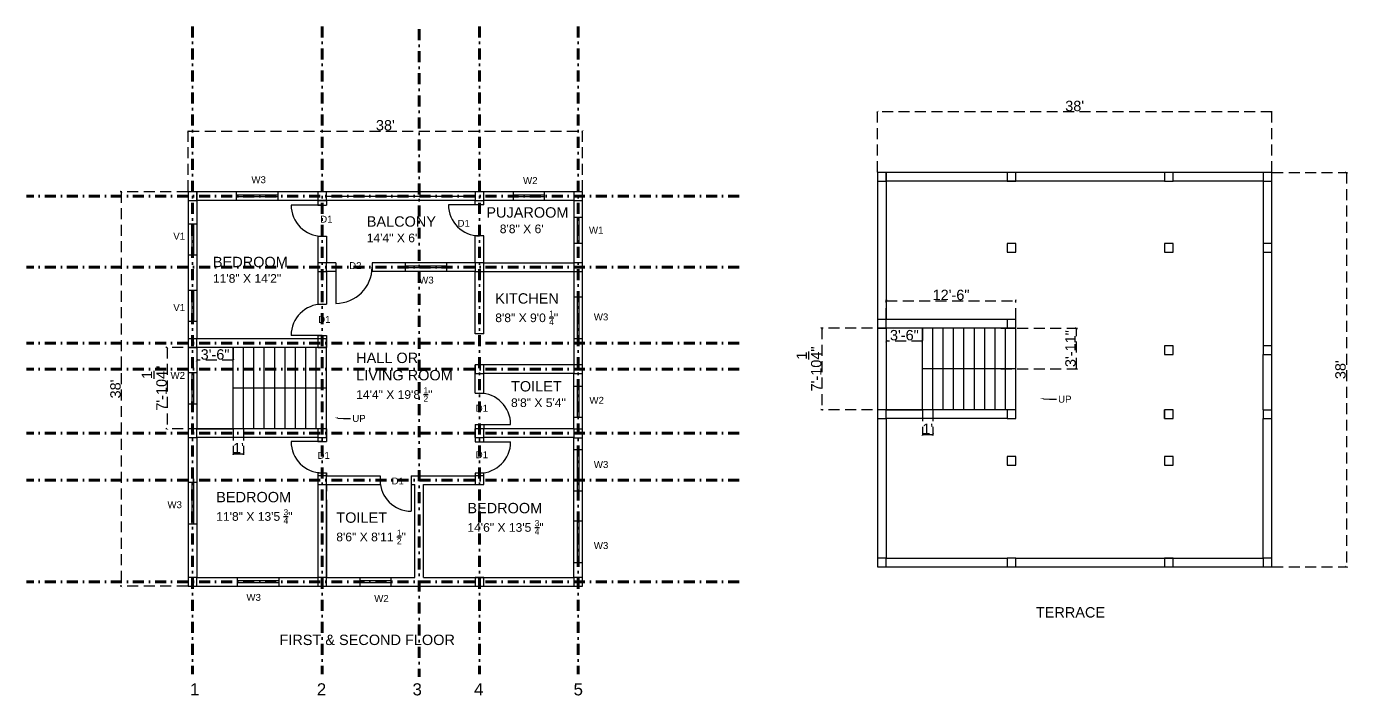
# Model space of a CAD drawing. Header units: inches. Extents: x 844 to 3182, y 305 to 1078.
# Drawn here: x 1654 to 3182, y 305 to 1078 of the extents above; entities that cross this region are included whole.
import ezdxf
from ezdxf import colors
from ezdxf.entities.mleader import LeaderData, LeaderLine
from ezdxf.math import Vec2, Vec3

# ---------------------------------------------------------------- set-up
doc = ezdxf.new("R2010")
doc.units = ezdxf.units.IN
doc.linetypes.add('DASHDOT', pattern=[25.4, 12.7, -6.35, 0, -6.35])
doc.linetypes.add('DASHED', pattern=[19.05, 12.7, -6.35])
for name, color, linetype in [('annotation', 7, 'Continuous'), ('columns', 100, 'DASHED'), ('Dimension', 7, 'DASHED'), ('window', 30, 'Continuous')]:
    doc.layers.add(name, color=color, linetype=linetype)
doc.layers.add('Grid Line', color=140, linetype='DASHDOT', lineweight=30)
doc.styles.get("Standard").update_dxf_attribs({"font": 'arial.ttf'})
doc.dimstyles.new('ISO-25', dxfattribs={"dimtxt": 12, "dimasz": 2.5, "dimexe": 1.25, "dimexo": 0.625, "dimtad": 1, "dimlunit": 4, "dimtxsty": 'Standard', "dimblk": 'ARCHTICK', "dimcen": 2.5, "dimadec": 0, "dimazin": 0, "dimtfac": 1, "dimtmove": 0, "dimatfit": 3, "dimfxl": 1, "dimarcsym": 0})

# ---------------------------------------------------------------- blocks, each defined once
blk = doc.blocks.new('_ArchTick')
at = {"color": 0, "linetype": 'ByBlock', "const_width": 0.15}
blk.add_lwpolyline([(-0.5, -0.5), (0.5, 0.5)], dxfattribs=at)
blk = doc.blocks.new('*D4')
at = {"layer": 'Defpoints', "color": 0, "transparency": 16777216}
for p in [(2296.9, 957.2), (1840.9, 887), (2296.9, 887)]:
    blk.add_point(p, dxfattribs=at)
at = {"layer": 'Dimension', "color": 0, "lineweight": -2, "transparency": 16777216}
for p, q in [((1840.9, 887.7), (1840.9, 958.4)), ((1840.9, 957.2), (2296.9, 957.2)), ((2296.9, 887.7), (2296.9, 958.4))]:
    blk.add_line(p, q, dxfattribs=at)
at = {"layer": 'Dimension', "color": 0, "lineweight": -2, "transparency": 16777216, "xscale": 2.5, "yscale": 2.5, "zscale": 2.5, "rotation": 180}
blk.add_blockref('_ArchTick', (1840.9, 957.2), dxfattribs=at)
at = {"layer": 'Dimension', "color": 0, "lineweight": -2, "transparency": 16777216, "xscale": 2.5, "yscale": 2.5, "zscale": 2.5}
blk.add_blockref('_ArchTick', (2296.9, 957.2), dxfattribs=at)
at = {"layer": 'Dimension', "color": 0, "transparency": 16777216, "insert": (2068.9, 963.9), "char_height": 12, "attachment_point": 5}
blk.add_mtext("38'", dxfattribs=at)
blk = doc.blocks.new('*D5')
at = {"layer": 'Defpoints', "color": 0, "transparency": 16777216}
for p in [(1840.9, 887), (1763.4, 431), (1840.9, 431)]:
    blk.add_point(p, dxfattribs=at)
at = {"layer": 'Dimension', "color": 0, "lineweight": -2, "transparency": 16777216}
for p, q in [((1840.2, 887), (1762.2, 887)), ((1763.4, 887), (1763.4, 431)), ((1840.2, 431), (1762.2, 431))]:
    blk.add_line(p, q, dxfattribs=at)
at = {"layer": 'Dimension', "color": 0, "lineweight": -2, "transparency": 16777216, "xscale": 2.5, "yscale": 2.5, "zscale": 2.5}
for p, rotation in [((1763.4, 887), 90), ((1763.4, 431), 270)]:
    blk.add_blockref('_ArchTick', p, dxfattribs=dict(at, rotation=rotation))
at = {"layer": 'Dimension', "color": 0, "transparency": 16777216, "insert": (1756.7, 659), "char_height": 12, "attachment_point": 5, "rotation": 90}
blk.add_mtext("38'", dxfattribs=at)
blk = doc.blocks.new('*D10')
at = {"layer": 'Defpoints', "color": 0, "transparency": 16777216}
for p in [(1850.9, 707), (1892.9, 707), (1850.9, 692.2)]:
    blk.add_point(p, dxfattribs=at)
at = {"layer": 'Dimension', "color": 0, "lineweight": -2, "transparency": 16777216}
for p, q in [((1850.9, 706.4), (1850.9, 690.9)), ((1892.9, 706.4), (1892.9, 690.9)), ((1892.9, 692.2), (1850.9, 692.2))]:
    blk.add_line(p, q, dxfattribs=at)
at = {"layer": 'Dimension', "color": 0, "lineweight": -2, "transparency": 16777216, "xscale": 2.5, "yscale": 2.5, "zscale": 2.5, "rotation": 180}
blk.add_blockref('_ArchTick', (1850.9, 692.2), dxfattribs=at)
at = {"layer": 'Dimension', "color": 0, "lineweight": -2, "transparency": 16777216, "xscale": 2.5, "yscale": 2.5, "zscale": 2.5}
blk.add_blockref('_ArchTick', (1892.9, 692.2), dxfattribs=at)
at = {"layer": 'Dimension', "color": 0, "transparency": 16777216, "insert": (1871.9, 698.9), "char_height": 12, "attachment_point": 5}
blk.add_mtext('3\'-6"', dxfattribs=at)
blk = doc.blocks.new('*D11')
at = {"layer": 'Defpoints', "color": 0, "transparency": 16777216}
for p in [(1892.9, 707), (1816.4, 612.8), (1892.9, 612.8)]:
    blk.add_point(p, dxfattribs=at)
at = {"layer": 'Dimension', "color": 0, "lineweight": -2, "transparency": 16777216}
for p, q in [((1892.2, 707), (1815.1, 707)), ((1816.4, 707), (1816.4, 612.8)), ((1892.2, 612.8), (1815.1, 612.8))]:
    blk.add_line(p, q, dxfattribs=at)
at = {"layer": 'Dimension', "color": 0, "lineweight": -2, "transparency": 16777216, "xscale": 2.5, "yscale": 2.5, "zscale": 2.5}
for p, rotation in [((1816.4, 707), 90), ((1816.4, 612.8), 270)]:
    blk.add_blockref('_ArchTick', p, dxfattribs=dict(at, rotation=rotation))
at = {"layer": 'Dimension', "color": 0, "transparency": 16777216, "insert": (1801.6, 659.9), "char_height": 12, "attachment_point": 5, "rotation": 90}
blk.add_mtext('7\'-10{\\H1.000000x;\\S1/4;}"', dxfattribs=at)
blk = doc.blocks.new('*D12')
at = {"layer": 'Defpoints', "color": 0, "transparency": 16777216}
for p in [(1892.9, 612.8), (1904.9, 612.8), (1904.9, 584.1)]:
    blk.add_point(p, dxfattribs=at)
at = {"layer": 'Dimension', "color": 0, "lineweight": -2, "transparency": 16777216}
for p, q in [((1892.9, 612.2), (1892.9, 582.8)), ((1904.9, 612.2), (1904.9, 582.8)), ((1892.9, 584.1), (1904.9, 584.1))]:
    blk.add_line(p, q, dxfattribs=at)
at = {"layer": 'Dimension', "color": 0, "lineweight": -2, "transparency": 16777216, "xscale": 2.5, "yscale": 2.5, "zscale": 2.5, "rotation": 180}
blk.add_blockref('_ArchTick', (1892.9, 584.1), dxfattribs=at)
at = {"layer": 'Dimension', "color": 0, "lineweight": -2, "transparency": 16777216, "xscale": 2.5, "yscale": 2.5, "zscale": 2.5}
blk.add_blockref('_ArchTick', (1904.9, 584.1), dxfattribs=at)
at = {"layer": 'Dimension', "color": 0, "transparency": 16777216, "insert": (1898.9, 590.7), "char_height": 12, "attachment_point": 5}
blk.add_mtext("1'", dxfattribs=at)
blk = doc.blocks.new('*D15')
at = {"layer": 'Defpoints', "color": 0, "transparency": 16777216}
for p in [(2648.4, 729.3), (2690.4, 729.3), (2648.4, 714.4)]:
    blk.add_point(p, dxfattribs=at)
at = {"layer": 'Dimension', "color": 0, "lineweight": -2, "transparency": 16777216}
for p, q in [((2648.4, 728.7), (2648.4, 713.2)), ((2690.4, 728.7), (2690.4, 713.2)), ((2690.4, 714.4), (2648.4, 714.4))]:
    blk.add_line(p, q, dxfattribs=at)
at = {"layer": 'Dimension', "color": 0, "lineweight": -2, "transparency": 16777216, "xscale": 2.5, "yscale": 2.5, "zscale": 2.5, "rotation": 180}
blk.add_blockref('_ArchTick', (2648.4, 714.4), dxfattribs=at)
at = {"layer": 'Dimension', "color": 0, "lineweight": -2, "transparency": 16777216, "xscale": 2.5, "yscale": 2.5, "zscale": 2.5}
blk.add_blockref('_ArchTick', (2690.4, 714.4), dxfattribs=at)
at = {"layer": 'Dimension', "color": 0, "transparency": 16777216, "insert": (2669.4, 721.2), "char_height": 12, "attachment_point": 5}
blk.add_mtext('3\'-6"', dxfattribs=at)
blk = doc.blocks.new('*D14')
at = {"layer": 'Defpoints', "color": 0, "transparency": 16777216}
for p in [(2690.4, 635), (2702.4, 635), (2702.4, 606.3)]:
    blk.add_point(p, dxfattribs=at)
at = {"layer": 'Dimension', "color": 0, "lineweight": -2, "transparency": 16777216}
for p, q in [((2690.4, 634.4), (2690.4, 605.1)), ((2702.4, 634.4), (2702.4, 605.1)), ((2690.4, 606.3), (2702.4, 606.3))]:
    blk.add_line(p, q, dxfattribs=at)
at = {"layer": 'Dimension', "color": 0, "lineweight": -2, "transparency": 16777216, "xscale": 2.5, "yscale": 2.5, "zscale": 2.5, "rotation": 180}
blk.add_blockref('_ArchTick', (2690.4, 606.3), dxfattribs=at)
at = {"layer": 'Dimension', "color": 0, "lineweight": -2, "transparency": 16777216, "xscale": 2.5, "yscale": 2.5, "zscale": 2.5}
blk.add_blockref('_ArchTick', (2702.4, 606.3), dxfattribs=at)
at = {"layer": 'Dimension', "color": 0, "transparency": 16777216, "insert": (2696.4, 613), "char_height": 12, "attachment_point": 5}
blk.add_mtext("1'", dxfattribs=at)
blk = doc.blocks.new('*D16')
at = {"layer": 'Defpoints', "color": 0, "transparency": 16777216}
for p in [(2690.4, 729.3), (2573.9, 635), (2690.4, 635)]:
    blk.add_point(p, dxfattribs=at)
at = {"layer": 'Dimension', "color": 0, "lineweight": -2, "transparency": 16777216}
for p, q in [((2689.7, 729.3), (2572.6, 729.3)), ((2573.9, 729.3), (2573.9, 635)), ((2689.7, 635), (2572.6, 635))]:
    blk.add_line(p, q, dxfattribs=at)
at = {"layer": 'Dimension', "color": 0, "lineweight": -2, "transparency": 16777216, "xscale": 2.5, "yscale": 2.5, "zscale": 2.5}
for p, rotation in [((2573.9, 729.3), 90), ((2573.9, 635), 270)]:
    blk.add_blockref('_ArchTick', p, dxfattribs=dict(at, rotation=rotation))
at = {"layer": 'Dimension', "color": 0, "transparency": 16777216, "insert": (2559.1, 682.2), "char_height": 12, "attachment_point": 5, "rotation": 90}
blk.add_mtext('7\'-10{\\H1.000000x;\\S1/4;}"', dxfattribs=at)
blk = doc.blocks.new('*D17')
at = {"layer": 'Defpoints', "color": 0, "transparency": 16777216}
for p in [(2638.4, 979.4), (2638.4, 909.3), (3094.4, 909.3)]:
    blk.add_point(p, dxfattribs=at)
at = {"layer": 'Dimension', "color": 0, "lineweight": -2, "transparency": 16777216}
for p, q in [((2638.4, 909.9), (2638.4, 980.6)), ((3094.4, 979.4), (2638.4, 979.4)), ((3094.4, 909.9), (3094.4, 980.6))]:
    blk.add_line(p, q, dxfattribs=at)
at = {"layer": 'Dimension', "color": 0, "lineweight": -2, "transparency": 16777216, "xscale": 2.5, "yscale": 2.5, "zscale": 2.5, "rotation": 180}
blk.add_blockref('_ArchTick', (2638.4, 979.4), dxfattribs=at)
at = {"layer": 'Dimension', "color": 0, "lineweight": -2, "transparency": 16777216, "xscale": 2.5, "yscale": 2.5, "zscale": 2.5}
blk.add_blockref('_ArchTick', (3094.4, 979.4), dxfattribs=at)
at = {"layer": 'Dimension', "color": 0, "transparency": 16777216, "insert": (2866.4, 986.2), "char_height": 12, "attachment_point": 5}
blk.add_mtext("38'", dxfattribs=at)
blk = doc.blocks.new('*D18')
at = {"layer": 'Defpoints', "color": 0, "transparency": 16777216}
for p in [(3094.4, 909.3), (3094.4, 453.3), (3180.8, 453.3)]:
    blk.add_point(p, dxfattribs=at)
at = {"layer": 'Dimension', "color": 0, "lineweight": -2, "transparency": 16777216}
for p, q in [((3095, 909.3), (3182, 909.3)), ((3180.8, 909.3), (3180.8, 453.3)), ((3095, 453.3), (3182, 453.3))]:
    blk.add_line(p, q, dxfattribs=at)
at = {"layer": 'Dimension', "color": 0, "lineweight": -2, "transparency": 16777216, "xscale": 2.5, "yscale": 2.5, "zscale": 2.5}
for p, rotation in [((3180.8, 909.3), 90), ((3180.8, 453.3), 270)]:
    blk.add_blockref('_ArchTick', p, dxfattribs=dict(at, rotation=rotation))
at = {"layer": 'Dimension', "color": 0, "transparency": 16777216, "insert": (3174, 681.3), "char_height": 12, "attachment_point": 5, "rotation": 90}
blk.add_mtext("38'", dxfattribs=at)
blk = doc.blocks.new('*D19')
at = {"layer": 'Defpoints', "color": 0, "transparency": 16777216}
for p in [(2780.4, 729.3), (2868.4, 729.3), (2780.4, 682.2)]:
    blk.add_point(p, dxfattribs=at)
at = {"layer": 'Dimension', "color": 0, "lineweight": -2, "transparency": 16777216}
for p, q in [((2781, 729.3), (2869.6, 729.3)), ((2868.4, 682.2), (2868.4, 729.3)), ((2781, 682.2), (2869.6, 682.2))]:
    blk.add_line(p, q, dxfattribs=at)
at = {"layer": 'Dimension', "color": 0, "lineweight": -2, "transparency": 16777216, "xscale": 2.5, "yscale": 2.5, "zscale": 2.5}
for p, rotation in [((2868.4, 729.3), 90), ((2868.4, 682.2), 270)]:
    blk.add_blockref('_ArchTick', p, dxfattribs=dict(at, rotation=rotation))
at = {"layer": 'Dimension', "color": 0, "transparency": 16777216, "insert": (2861.6, 705.7), "char_height": 12, "attachment_point": 5, "rotation": 90}
blk.add_mtext('3\'-11"', dxfattribs=at)
blk = doc.blocks.new('*D20')
at = {"layer": 'Defpoints', "color": 0, "transparency": 16777216}
for p in [(2798.4, 760.9), (2648.4, 739.3), (2798.4, 739.3)]:
    blk.add_point(p, dxfattribs=at)
at = {"layer": 'Dimension', "color": 0, "lineweight": -2, "transparency": 16777216}
for p, q in [((2648.4, 739.9), (2648.4, 762.2)), ((2648.4, 760.9), (2798.4, 760.9)), ((2798.4, 739.9), (2798.4, 762.2))]:
    blk.add_line(p, q, dxfattribs=at)
at = {"layer": 'Dimension', "color": 0, "lineweight": -2, "transparency": 16777216, "xscale": 2.5, "yscale": 2.5, "zscale": 2.5, "rotation": 180}
blk.add_blockref('_ArchTick', (2648.4, 760.9), dxfattribs=at)
at = {"layer": 'Dimension', "color": 0, "lineweight": -2, "transparency": 16777216, "xscale": 2.5, "yscale": 2.5, "zscale": 2.5}
blk.add_blockref('_ArchTick', (2798.4, 760.9), dxfattribs=at)
at = {"layer": 'Dimension', "color": 0, "transparency": 16777216, "insert": (2723.4, 767.7), "char_height": 12, "attachment_point": 5}
blk.add_mtext('12\'-6"', dxfattribs=at)

msp = doc.modelspace()

# ---------------------------------------------------------------- linework, layer by layer
for p, q in [((2638.361, 909.287), (2638.361, 453.287)), ((2809.127, 909.287), (2638.361, 909.287)), ((2648.361, 909.287), (2648.361, 739.287)), ((3094.361, 909.287), (2809.127, 909.287)), ((3094.361, 453.287), (3094.361, 909.287)), ((1840.856, 887.039), (1840.856, 431.039)), ((2011.622, 887.039), (1840.856, 887.039)), ((1850.856, 887.039), (1850.856, 717.039)), ((2296.856, 887.039), (2011.622, 887.039)), ((2296.856, 431.039), (2296.856, 887.039)), ((2788.361, 899.287), (2648.361, 899.287)), ((2809.127, 899.287), (2788.361, 899.287)), ((2970.361, 899.287), (2809.127, 899.287)), ((3084.361, 899.287), (2980.361, 899.287)), ((3084.361, 899.287), (3084.361, 827.287)), ((1990.856, 877.039), (1850.856, 877.039)), ((1995.856, 871.725), (1959.856, 871.725)), ((1990.856, 877.039), (1990.856, 871.725)), ((2011.622, 877.039), (1990.856, 877.039)), ((1990.856, 871.725), (2000.856, 871.725)), ((2000.856, 877.039), (2000.856, 871.725)), ((2172.856, 877.039), (2011.622, 877.039)), ((2177.856, 872.039), (2141.856, 872.039)), ((2172.856, 872.039), (2172.856, 877.039)), ((2182.856, 872.039), (2172.856, 872.039)), ((2286.856, 877.039), (2182.856, 877.039)), ((2182.856, 872.039), (2182.856, 877.039)), ((2286.856, 877.039), (2286.856, 805.039)), ((1990.856, 835.725), (2000.856, 835.725)), ((1990.856, 835.725), (1990.856, 757.026)), ((2000.856, 835.725), (2000.856, 805.039)), ((2172.856, 805.039), (2172.856, 836.039)), ((2182.856, 836.039), (2172.856, 836.039)), ((2182.856, 805.039), (2182.856, 836.039)), ((2788.361, 827.287), (2788.361, 817.287)), ((3084.361, 817.287), (3084.361, 709.036)), ((2011.622, 805.039), (1990.856, 805.039)), ((2000.856, 795.039), (2000.856, 757.026)), ((2011.622, 795.039), (2000.856, 795.039)), ((2011.622, 805.039), (2011.622, 795.039)), ((2011.622, 800.039), (2011.622, 758.039)), ((2172.856, 805.039), (2053.622, 805.039)), ((2053.622, 805.039), (2053.622, 795.039)), ((2172.856, 795.039), (2053.622, 795.039)), ((2172.856, 722.783), (2172.856, 795.039)), ((2182.856, 805.039), (2286.856, 805.039)), ((2182.856, 722.783), (2182.856, 795.039)), ((2182.856, 795.039), (2286.856, 795.039)), ((2286.856, 795.039), (2286.855, 686.788)), ((1990.856, 757.026), (2000.856, 757.026)), ((2788.361, 739.287), (2648.361, 739.287)), ((1995.856, 721.026), (1959.856, 721.026)), ((1990.856, 721.026), (2000.856, 721.026)), ((1990.856, 721.026), (1990.856, 717.039)), ((2000.856, 721.026), (2000.856, 707.039)), ((2182.856, 722.783), (2172.856, 722.783)), ((2648.361, 729.287), (2648.361, 635.047)), ((2798.361, 729.287), (2648.361, 729.287)), ((2690.361, 635.047), (2690.361, 729.287)), ((2702.361, 635.047), (2702.361, 729.287)), ((2714.361, 635.047), (2714.361, 729.287)), ((2726.361, 635.047), (2726.361, 729.287)), ((2738.361, 635.047), (2738.361, 729.287)), ((2750.361, 635.047), (2750.361, 729.287)), ((2762.361, 635.047), (2762.361, 729.287)), ((2774.361, 635.047), (2774.361, 729.287)), ((2786.361, 635.047), (2786.361, 729.287)), ((2798.361, 635.047), (2798.361, 729.287)), ((1990.856, 717.039), (1850.856, 717.039)), ((1850.856, 707.039), (1850.856, 612.798)), ((2000.856, 707.039), (1850.856, 707.039)), ((1892.856, 612.798), (1892.856, 707.039)), ((1904.856, 612.798), (1904.856, 707.039)), ((1916.856, 612.798), (1916.856, 707.039)), ((1928.856, 612.798), (1928.856, 707.039)), ((1940.856, 612.798), (1940.856, 707.039)), ((1952.856, 612.798), (1952.856, 707.039)), ((1964.856, 612.798), (1964.856, 707.039)), ((1976.856, 612.798), (1976.856, 707.039)), ((1988.856, 612.798), (1988.856, 707.039)), ((2000.856, 612.798), (2000.856, 707.039)), ((2980.361, 709.032), (2970.361, 709.032)), ((3084.361, 635.047), (3084.361, 699.036)), ((2172.856, 654.141), (2172.856, 686.783)), ((2182.856, 686.783), (2172.856, 686.783)), ((2286.855, 686.788), (2182.856, 686.783)), ((2286.856, 676.788), (2182.856, 676.783)), ((2182.856, 654.141), (2182.856, 676.783)), ((2286.856, 612.798), (2286.856, 676.788)), ((2798.361, 682.167), (2690.361, 682.167)), ((2000.856, 659.919), (1892.856, 659.919)), ((2172.856, 654.141), (2182.856, 654.141)), ((2798.361, 635.047), (2648.361, 635.047)), ((2648.361, 635.047), (2690.361, 635.047)), ((2970.361, 625.047), (2970.361, 635.047)), ((2000.856, 612.798), (1850.856, 612.798)), ((1850.856, 612.798), (1892.856, 612.798)), ((2000.856, 612.798), (2000.856, 598.129)), ((2172.856, 618.141), (2182.856, 618.141)), ((2172.856, 618.141), (2172.856, 612.798)), ((2172.856, 602.798), (2172.856, 612.798)), ((2177.856, 618.141), (2213.856, 618.141)), ((2182.856, 618.141), (2182.856, 612.798)), ((2286.856, 612.798), (2182.856, 612.798)), ((2648.361, 625.047), (2648.361, 463.287)), ((2788.361, 625.047), (2648.361, 625.047)), ((3084.361, 463.287), (3084.361, 625.047)), ((1850.856, 602.798), (1850.856, 441.039)), ((1990.856, 602.798), (1850.856, 602.798)), ((1995.856, 598.129), (1959.856, 598.129)), ((1990.856, 602.798), (1990.856, 598.129)), ((1990.856, 598.129), (2000.856, 598.129)), ((2172.856, 602.798), (2172.856, 597.794)), ((2172.856, 597.794), (2182.856, 597.794)), ((2177.856, 597.794), (2213.856, 597.794)), ((2286.856, 602.798), (2182.856, 602.798)), ((2182.856, 597.794), (2182.856, 602.798)), ((2286.856, 441.039), (2286.856, 602.798)), ((1990.856, 562.129), (1990.856, 441.039)), ((1990.856, 562.129), (2000.856, 562.129)), ((2000.856, 562.129), (2000.856, 558.606)), ((2000.856, 558.606), (2000.856, 562.129)), ((2000.856, 558.606), (2062.856, 558.606)), ((2062.856, 558.606), (2062.856, 548.606)), ((2098.856, 558.606), (2102.856, 558.606)), ((2098.856, 558.606), (2098.856, 548.606)), ((2098.856, 553.606), (2098.856, 517.606)), ((2102.856, 558.606), (2172.856, 558.606)), ((2172.856, 561.794), (2172.856, 558.606)), ((2182.856, 561.794), (2172.856, 561.794)), ((2182.856, 558.606), (2182.856, 561.794)), ((2182.856, 548.606), (2182.856, 558.606)), ((2000.856, 548.606), (2000.856, 540.798)), ((2000.856, 540.798), (2000.856, 548.606)), ((2000.856, 441.039), (2000.856, 548.606)), ((2000.856, 548.606), (2062.856, 548.606)), ((2098.856, 548.606), (2102.856, 548.606)), ((2102.856, 441.039), (2102.856, 548.606)), ((2102.856, 540.798), (2102.856, 548.606)), ((2112.856, 441.039), (2112.856, 548.606)), ((2112.856, 548.606), (2182.856, 548.606)), ((2000.856, 530.798), (2000.856, 441.039)), ((2648.361, 463.287), (2788.361, 463.287)), ((2798.361, 463.287), (2900.361, 463.287)), ((2798.361, 463.287), (3084.361, 463.287)), ((2638.361, 453.287), (3094.361, 453.287)), ((1840.856, 431.039), (2296.856, 431.039)), ((1850.856, 441.039), (1990.856, 441.039)), ((2000.856, 441.039), (2102.856, 441.039)), ((2112.856, 441.039), (2286.856, 441.039))]:
    msp.add_line(p, q)
for centre, radius, start, end in [((1995.856, 871.725), 36, 180, 270), ((2177.856, 872.039), 36, 180, 270), ((2011.622, 800.039), 42, 270, 0), ((1995.856, 721.026), 36, 90, 180), ((2177.856, 618.141), 36, 0, 90), ((1995.856, 598.129), 36, 180, 270), ((2177.856, 597.794), 36, 270, 0), ((2098.856, 553.606), 36, 180, 270)]:
    msp.add_arc(centre, radius, start, end)
at = {"layer": 'columns'}
for points in [[(2638.361, 899.287), (2648.361, 899.287), (2648.361, 909.287), (2638.361, 909.287)], [(2788.361, 899.287), (2798.361, 899.287), (2798.361, 909.287), (2788.361, 909.287)], [(2970.361, 899.287), (2980.361, 899.287), (2980.361, 909.287), (2970.361, 909.287)], [(3084.361, 899.287), (3094.361, 899.287), (3094.361, 909.287), (3084.361, 909.287)], [(1840.856, 877.039), (1850.856, 877.039), (1850.856, 887.039), (1840.856, 887.039)], [(1990.856, 877.039), (2000.856, 877.039), (2000.856, 887.039), (1990.856, 887.039)], [(2172.856, 877.039), (2182.856, 877.039), (2182.856, 887.039), (2172.856, 887.039)], [(2286.856, 877.039), (2296.856, 877.039), (2296.856, 887.039), (2286.856, 887.039)], [(2788.361, 817.287), (2798.361, 817.287), (2798.361, 827.287), (2788.361, 827.287)], [(2970.361, 817.287), (2980.361, 817.287), (2980.361, 827.287), (2970.361, 827.287)], [(3084.361, 817.287), (3094.361, 817.287), (3094.361, 827.287), (3084.361, 827.287)], [(1990.856, 795.039), (2000.856, 795.039), (2000.856, 805.039), (1990.856, 805.039)], [(2172.856, 795.039), (2182.856, 795.039), (2182.856, 805.039), (2172.856, 805.039)], [(2286.856, 795.039), (2296.856, 795.039), (2296.856, 805.039), (2286.856, 805.039)], [(2638.361, 729.287), (2648.361, 729.287), (2648.361, 739.287), (2638.361, 739.287)], [(2788.361, 729.287), (2798.361, 729.287), (2798.361, 739.287), (2788.361, 739.287)], [(1840.856, 707.039), (1850.856, 707.039), (1850.856, 717.039), (1840.856, 717.039)], [(1990.856, 707.039), (2000.856, 707.039), (2000.856, 717.039), (1990.856, 717.039)], [(2970.361, 699.032), (2980.361, 699.032), (2980.361, 709.032), (2970.361, 709.032)], [(3084.361, 699.036), (3094.361, 699.036), (3094.361, 709.036), (3084.361, 709.036)], [(2172.856, 676.783), (2182.856, 676.783), (2182.856, 686.783), (2172.856, 686.783)], [(2286.856, 676.788), (2296.856, 676.788), (2296.856, 686.788), (2286.856, 686.788)], [(2638.361, 625.047), (2648.361, 625.047), (2648.361, 635.047), (2638.361, 635.047)], [(2788.361, 625.047), (2798.361, 625.047), (2798.361, 635.047), (2788.361, 635.047)], [(2970.361, 625.047), (2980.361, 625.047), (2980.361, 635.047), (2970.361, 635.047)], [(3084.361, 624.726), (3094.361, 624.726), (3094.361, 634.726), (3084.361, 634.726)], [(1840.856, 602.798), (1850.856, 602.798), (1850.856, 612.798), (1840.856, 612.798)], [(1990.856, 602.798), (2000.856, 602.798), (2000.856, 612.798), (1990.856, 612.798)], [(2172.856, 602.798), (2182.856, 602.798), (2182.856, 612.798), (2172.856, 612.798)], [(2286.856, 602.478), (2296.856, 602.478), (2296.856, 612.478), (2286.856, 612.478)], [(2788.361, 570.855), (2798.361, 570.855), (2798.361, 580.855), (2788.361, 580.855)], [(2970.361, 570.855), (2980.361, 570.855), (2980.361, 580.855), (2970.361, 580.855)], [(1990.856, 548.606), (2000.856, 548.606), (2000.856, 558.606), (1990.856, 558.606)], [(2172.856, 548.606), (2182.856, 548.606), (2182.856, 558.606), (2172.856, 558.606)], [(2638.361, 453.287), (2648.361, 453.287), (2648.361, 463.287), (2638.361, 463.287)], [(2788.361, 453.287), (2798.361, 453.287), (2798.361, 463.287), (2788.361, 463.287)], [(2970.361, 453.287), (2980.361, 453.287), (2980.361, 463.287), (2970.361, 463.287)], [(3084.361, 453.287), (3094.361, 453.287), (3094.361, 463.287), (3084.361, 463.287)], [(1840.856, 431.039), (1850.856, 431.039), (1850.856, 441.039), (1840.856, 441.039)], [(1990.856, 431.039), (2000.856, 431.039), (2000.856, 441.039), (1990.856, 441.039)], [(2172.856, 431.039), (2182.856, 431.039), (2182.856, 441.039), (2172.856, 441.039)], [(2286.856, 431.039), (2296.856, 431.039), (2296.856, 441.039), (2286.856, 441.039)]]:
    msp.add_lwpolyline(points, close=True, dxfattribs=at)
at = {"layer": 'Grid Line', "lineweight": 100}
for p, q in [((1845.856, 1078.246), (1845.856, 329.303)), ((1995.856, 1078.246), (1995.856, 329.303)), ((2107.856, 1075.058), (2107.856, 326.115)), ((2177.856, 1078.246), (2177.856, 329.303)), ((2291.856, 1078.246), (2291.856, 329.303)), ((2478.127, 882.039), (1653.641, 882.039)), ((2478.127, 800.039), (1653.641, 800.039)), ((2478.127, 712.039), (1653.641, 712.039)), ((2478.127, 681.783), (1653.641, 681.783)), ((2478.127, 607.798), (1653.641, 607.798)), ((2478.127, 553.606), (1653.641, 553.606)), ((2478.127, 436.039), (1653.641, 436.039))]:
    msp.add_line(p, q, dxfattribs=at)
at = {"layer": 'window'}
for p, q in [((1896.451, 887.039), (1896.451, 877.039)), ((1944.451, 887.039), (1944.451, 877.039)), ((2216.702, 887.039), (2216.702, 877.039)), ((2252.702, 887.039), (2252.702, 877.039)), ((1944.451, 883.039), (1896.451, 883.039)), ((1944.451, 881.039), (1896.451, 881.039)), ((2000.856, 882.039), (2172.856, 882.039)), ((2252.702, 883.039), (2216.702, 883.039)), ((2252.702, 881.039), (2216.702, 881.039)), ((2286.856, 857.603), (2296.856, 857.603)), ((2290.856, 857.603), (2290.856, 827.603)), ((2292.856, 857.603), (2292.856, 827.603)), ((1840.856, 850.062), (1850.856, 850.062)), ((1844.856, 850.062), (1844.856, 814.062)), ((1846.856, 850.062), (1846.856, 814.062)), ((2286.856, 827.603), (2296.856, 827.603)), ((1840.856, 814.062), (1850.856, 814.062)), ((2091.806, 805.039), (2091.806, 795.039)), ((2139.806, 801.039), (2091.806, 801.039)), ((2139.806, 799.039), (2091.806, 799.039)), ((2139.806, 805.039), (2139.806, 795.039)), ((1840.856, 773.355), (1850.856, 773.355)), ((1844.856, 773.355), (1844.856, 737.355)), ((1846.856, 773.355), (1846.856, 737.355)), ((2286.856, 765.411), (2296.856, 765.411)), ((2290.856, 765.411), (2290.856, 717.411)), ((2292.856, 765.411), (2292.856, 717.411)), ((1840.856, 737.355), (1850.856, 737.355)), ((2286.856, 717.411), (2296.856, 717.411)), ((1840.856, 677.919), (1850.856, 677.919)), ((1844.856, 677.919), (1844.856, 641.919)), ((1846.856, 677.919), (1846.856, 641.919)), ((2286.856, 662.299), (2296.856, 662.299)), ((2290.856, 662.299), (2290.856, 626.299)), ((2292.856, 662.299), (2292.856, 626.299)), ((1840.856, 641.919), (1850.856, 641.919)), ((2286.856, 626.299), (2296.856, 626.299)), ((2286.856, 589.194), (2296.856, 589.194)), ((2290.856, 589.194), (2290.856, 541.194)), ((2292.856, 589.194), (2292.856, 541.194)), ((1840.856, 551.222), (1850.856, 551.222)), ((1844.856, 551.222), (1844.856, 503.222)), ((1846.856, 551.222), (1846.856, 503.222)), ((2286.856, 541.194), (2296.856, 541.194)), ((2286.856, 506.588), (2296.856, 506.588)), ((2290.856, 506.588), (2290.856, 458.588)), ((2292.856, 506.588), (2292.856, 458.588)), ((1840.856, 503.222), (1850.856, 503.222)), ((2286.856, 458.588), (2296.856, 458.588)), ((1897.489, 441.039), (1897.489, 431.039)), ((1945.489, 437.039), (1897.489, 437.039)), ((1945.489, 435.039), (1897.489, 435.039)), ((1945.489, 441.039), (1945.489, 431.039)), ((2039.265, 441.039), (2039.265, 431.039)), ((2075.265, 437.039), (2039.265, 437.039)), ((2075.265, 435.039), (2039.265, 435.039)), ((2075.265, 441.039), (2075.265, 431.039))]:
    msp.add_line(p, q, dxfattribs=at)

# ---------------------------------------------------------------- texts
at = {"layer": 'annotation', "char_height": 12, "attachment_point": 1}
for s, width, heights, insert in [('BALCONY\\P{\\H0.83333x;14\'4" X 6\'}', 99.52764, [48.053], (2047.389, 858.702)), ('PUJAROOM\\P{\\H0.83333x;    8\'8" X 6\'}', 99.52764, [48.053], (2185.765, 869.173)), ('BEDROOM\\P{\\H0.83333x;11\'8" X 14\'2"}', 99.52764, [48.053], (1869.444, 811.876)), ('\\A1;KITCHEN\\P{\\H0.83333x;8\'8" X 9\'0 \\H0.7x;\\S1/4;\\H1.4286x;"}', 99.52764, [48.053], (2196.088, 769.746)), ('\\A1;HALL OR LIVING ROOM\\P{\\H0.83333x;14\'4" X 19\'8 \\H0.7x;\\S1/2;\\H1.4286x;"}', 124.89915, [0], (2035.14, 701.039)), ('TOILET\\P{\\H0.83333x;8\'8" X 5\'4"}', 99.52764, [48.053], (2214.283, 668.166)), ('\\A1;BEDROOM\\P{\\H0.83333x;11\'8" X 13\'5 \\H0.7x;\\S3/4;\\H1.4286x;"}', 111.04832, [48.053], (1873.256, 540.024)), ('\\A1;BEDROOM\\P{\\H0.83333x;14\'6" X 13\'5 \\H0.7x;\\S3/4;\\H1.4286x;"}', 99.52764, [48.053], (2163.805, 527.316)), ('\\A1;TOILET\\P{\\H0.83333x;8\'6" X 8\'11 \\H0.7x;\\S1/2;\\H1.4286x;"}', 99.52764, [48.053], (2012.171, 516.335))]:
    msp.add_mtext_dynamic_manual_height_columns(s, width=width, gutter_width=12.5, heights=heights, dxfattribs=dict(at, insert=insert))
at = {"layer": 'Dimension', "attachment_point": 1}
for s, width, insert, char_height in [('W3', 76.63491, (1913.95, 905.013), 8), ('W2', 76.63491, (2228.238, 904.067), 8), ('D1', 76.63491, (1993.526, 859.404), 8), ('D1', 76.63491, (2152.4, 854.616), 8), ('W1', 76.63491, (2304.485, 846.658), 8), ('V1', 76.63491, (1823.569, 839.742), 8), ('D2', 76.63491, (2027.017, 805.704), 8), ('W3', 76.63491, (2108.059, 788.996), 8), ('V1', 76.63491, (1823.569, 757.234), 8), ('D1', 76.63491, (1991.19, 743.444), 8), ('W3', 76.63491, (2310.099, 746.333), 8), ('W2', 76.63491, (1820.346, 678.731), 8), ('W2', 76.63491, (2305.006, 649.937), 8), ('D1', 76.63491, (2173.44, 640.714), 8), ('D1', 76.63491, (1990.411, 586.236), 8), ('D1', 76.63491, (2173.44, 587.014), 8), ('W3', 76.63491, (2310.099, 575.681), 8), ('D1', 76.63491, (2076.084, 556.662), 8), ('W3', 76.63491, (1816.816, 529.209), 8), ('W3', 76.63491, (2310.099, 481.974), 8), ('W3', 76.63491, (1908.171, 422.085), 8), ('W2', 76.63491, (2056.038, 420.788), 8), ('TERRACE', 261.96205, (2821.517, 406.788), 12), ('FIRST & SECOND FLOOR', 261.96205, (1946.389, 374.965), 12)]:
    msp.add_mtext_dynamic_manual_height_columns(s, width=width, gutter_width=12.5, heights=[0], dxfattribs=dict(at, insert=insert, char_height=char_height))
at = {"layer": 'Grid Line', "char_height": 14, "attachment_point": 1}
for s, insert in [('1', (1842.893, 318.743)), ('2', (1989.59, 318.743)), ('3', (2100.339, 318.743)), ('4', (2171.483, 318.743)), ('5', (2286.632, 318.743))]:
    msp.add_mtext_dynamic_manual_height_columns(s, width=36.26503, gutter_width=12.5, heights=[0], dxfattribs=dict(at, insert=insert))

# ---------------------------------------------------------------- dimensions: what is measured, and where the dimension line sits
at = {"layer": 'Dimension'}
for base, p1, p2, picture, middle in [((2638.361, 979.394), (3094.361, 909.287), (2638.361, 909.287), '*D17', (2866.361, 986.15)), ((2296.856, 957.183), (1840.856, 887.039), (2296.856, 887.039), '*D4', (2068.856, 963.939)), ((2798.361, 760.95), (2648.361, 739.287), (2798.361, 739.287), '*D20', (2723.361, 767.701)), ((2648.361, 714.425), (2690.361, 729.287), (2648.361, 729.287), '*D15', (2669.361, 721.181)), ((1850.856, 692.177), (1892.856, 707.039), (1850.856, 707.039), '*D10', (1871.856, 698.933)), ((2702.361, 606.341), (2690.361, 635.047), (2702.361, 635.047), '*D14', (2696.361, 612.99)), ((1904.856, 584.092), (1892.856, 612.798), (1904.856, 612.798), '*D12', (1898.856, 590.742))]:
    dim = msp.add_linear_dim(base=base, p1=p1, p2=p2, dimstyle='ISO-25', dxfattribs=at)
    dim.commit()
    dim.dimension.update_dxf_attribs({"geometry": picture, "text_midpoint": middle})
for base, p1, p2, picture, middle in [((3180.784, 453.287), (3094.361, 909.287), (3094.361, 453.287), '*D18', (3174.028, 681.287)), ((1763.446, 431.039), (1840.856, 887.039), (1840.856, 431.039), '*D5', (1756.69, 659.039)), ((2573.859, 635.047), (2690.361, 729.287), (2690.361, 635.047), '*D16', (2559.108, 682.167)), ((1816.392, 612.798), (1892.856, 707.039), (1892.856, 612.798), '*D11', (1801.64, 659.919))]:
    dim = msp.add_linear_dim(base=base, p1=p1, p2=p2, angle=90, dimstyle='ISO-25', dxfattribs=at)
    dim.commit()
    dim.dimension.update_dxf_attribs({"geometry": picture, "text_midpoint": middle})
dim = msp.add_linear_dim(base=(2868.393, 729.287), p1=(2780.361, 682.167), p2=(2780.361, 729.287), angle=90, dimstyle='ISO-25', dxfattribs=at)
dim.commit()
dim.dimension.update_dxf_attribs({"geometry": '*D19', "text_midpoint": (2868.393, 705.727), "dimtype": 160})

# ---------------------------------------------------------------- leaders
at = {"layer": 'annotation'}
ml = msp.add_multileader_mtext('Standard', dxfattribs=at)
ml.set_content('UP', color=256)
ml.set_leader_properties()
ml.build(insert=Vec2(0, 0))
ctx = ml.context
ctx.base_point, ctx.char_height, ctx.plane_origin = Vec3(2845.288, 647.179), 8, Vec3(2826.627, 648.067)
notes = []
notes.append((ctx, [(0, (1, 1, 0), (2837.288, 647.179), (1, 0), 8, [(0, [(2826.627, 648.067)], 0, [])])]))
ctx.mtext.insert, ctx.mtext.flow_direction = Vec3(2847.288, 651.247), 5
ml = msp.add_multileader_mtext('Standard', dxfattribs=at)
ml.set_content('UP', color=256)
ml.set_leader_properties()
ml.build(insert=Vec2(0, 0))
ctx = ml.context
ctx.base_point, ctx.char_height, ctx.plane_origin = Vec3(2028.639, 624.93), 8, Vec3(2009.978, 625.818)
notes.append((ctx, [(0, (1, 1, 0), (2020.639, 624.93), (1, 0), 8, [(0, [(2009.978, 625.818)], 0, [])])]))
ctx.mtext.insert, ctx.mtext.flow_direction = Vec3(2030.639, 628.998), 5
for ctx, leaders in notes:
    for number, flags, end, landing, length, lines in leaders:
        leader = LeaderData()
        leader.index, (leader.has_last_leader_line, leader.has_dogleg_vector, leader.attachment_direction) = number, flags
        leader.last_leader_point, leader.dogleg_vector, leader.dogleg_length = Vec3(end), Vec3(landing), length
        for number, points, colour, breaks in lines:
            line = LeaderLine()
            line.index, line.vertices, line.color, line.breaks = number, Vec3.list(points), colors.encode_raw_color(colour), breaks
            leader.lines.append(line)
        ctx.leaders.append(leader)

doc.saveas('drawing.dxf')
